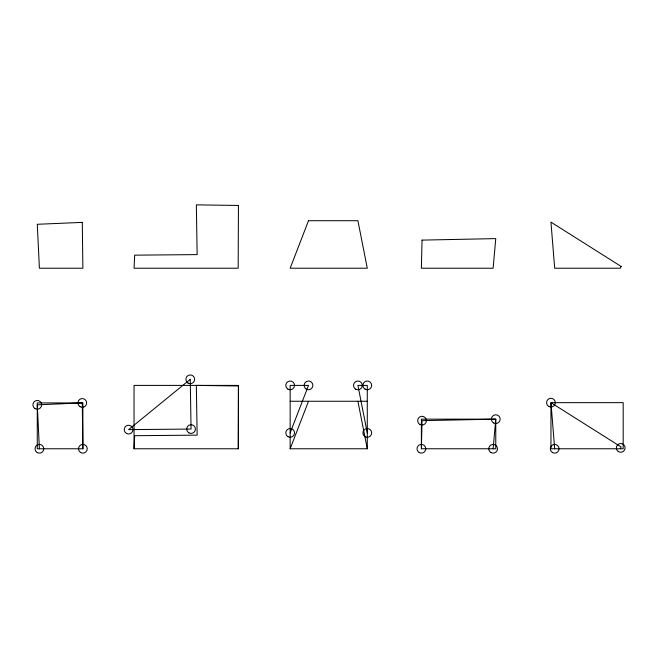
<?xml version="1.0" encoding="UTF-8"?>
<svg xmlns="http://www.w3.org/2000/svg" width="658" height="658" viewBox="0 0 658 658"><rect width="100%" height="100%" fill="white"/><g stroke="black" fill="none" stroke-linecap="round" stroke-linejoin="round"><path stroke-width="0.99" d="M238.18 448.772L238.435 385.991L196.355 385.399L197.137 435.144L134.684 435.703L134.035 448.772L238.435 448.772L238.435 385.399L134.035 385.399L134.035 448.772M421.383 448.772L422.049 420.659L495.77 419.146L495.77 448.772L421.383 448.772L421.383 419.146L495.77 419.146L493.122 448.772M290.153 432.906L308.503 385.399L290.153 385.399L290.153 448.772L367.287 448.772L367.287 385.399L357.903 385.399L367.287 432.906M290.153 448.772L308.503 401.257M620.338 448.772L621.119 446.979L550.952 402.655L550.952 448.772L623.184 448.772L623.184 402.655L550.952 402.655L554.686 448.772M290.153 401.257L367.287 401.257M82.875 448.772L37.276 448.772L37.276 402.926L82.875 402.926L82.875 448.772L82.283 402.926L37.276 404.826L39.406 448.772M357.903 401.257L367.287 448.772M238.435 205.452L238.18 268.225L134.035 268.225L134.684 255.164L197.137 254.605L196.355 204.86L238.435 205.452M422.049 240.112L421.383 268.225L493.122 268.225L495.77 238.607L422.049 240.112M308.503 220.718L290.153 268.225L367.287 268.225L357.903 220.718L308.503 220.718M621.119 266.441L620.338 268.225L554.686 268.225L550.952 222.116L621.119 266.441M190.269 379.312L128.606 429.625L191.05 429.065L190.269 379.312M82.283 222.388L37.276 224.288L39.406 268.225L82.875 268.225L82.283 222.388M365.1 436.698A4.376 4.376 0 0 0 371.663 432.906A4.376 4.376 0 0 0 365.1 429.123A4.376 4.376 0 0 0 365.1 436.698M365.1 389.182A4.376 4.376 0 0 0 371.663 385.399A4.376 4.376 0 0 0 365.1 381.607A4.376 4.376 0 0 0 365.1 389.182M355.715 389.182A4.376 4.376 0 0 0 362.27 385.399A4.376 4.376 0 0 0 355.715 381.607A4.376 4.376 0 0 0 355.715 389.182M287.965 436.698A4.376 4.376 0 0 0 294.529 432.906A4.376 4.376 0 0 0 287.965 429.123A4.376 4.376 0 0 0 287.965 436.698M306.315 389.182A4.376 4.376 0 0 0 312.879 385.399A4.376 4.376 0 0 0 306.315 381.607A4.376 4.376 0 0 0 306.315 389.182M287.965 389.182A4.376 4.376 0 0 0 294.529 385.399A4.376 4.376 0 0 0 287.965 381.607A4.376 4.376 0 0 0 287.965 389.182M188.081 383.104A4.376 4.376 0 0 0 194.645 379.312A4.376 4.376 0 0 0 188.081 375.529A4.376 4.376 0 0 0 188.081 383.104M126.418 433.408A4.376 4.376 0 0 0 132.974 429.625A4.376 4.376 0 0 0 126.418 425.833A4.376 4.376 0 0 0 126.418 433.408M188.871 432.849A4.376 4.376 0 0 0 195.426 429.065A4.376 4.376 0 0 0 188.871 425.274A4.376 4.376 0 0 0 188.871 432.849M35.088 408.618A4.376 4.376 0 0 0 41.643 404.826A4.376 4.376 0 0 0 35.088 401.043A4.376 4.376 0 0 0 35.088 408.618M80.095 406.718A4.376 4.376 0 0 0 86.659 402.926A4.376 4.376 0 0 0 80.095 399.143A4.376 4.376 0 0 0 80.095 406.718M80.687 452.556A4.376 4.376 0 0 0 87.251 448.772A4.376 4.376 0 0 0 80.687 444.981A4.376 4.376 0 0 0 80.687 452.556M37.218 452.556A4.376 4.376 0 0 0 43.782 448.772A4.376 4.376 0 0 0 37.218 444.981A4.376 4.376 0 0 0 37.218 452.556M493.582 422.93A4.376 4.376 0 0 0 500.146 419.146A4.376 4.376 0 0 0 493.582 415.363A4.376 4.376 0 0 0 493.582 422.93M490.934 452.556A4.376 4.376 0 0 0 497.497 448.772A4.376 4.376 0 0 0 490.934 444.981A4.376 4.376 0 0 0 490.934 452.556M419.204 452.556A4.376 4.376 0 0 0 425.759 448.772A4.376 4.376 0 0 0 419.204 444.981A4.376 4.376 0 0 0 419.204 452.556M419.862 424.443A4.376 4.376 0 0 0 426.417 420.659A4.376 4.376 0 0 0 419.862 416.868A4.376 4.376 0 0 0 419.862 424.443M618.273 451.495A4.376 4.376 0 0 0 625.092 448.188A4.376 4.376 0 0 0 618.816 443.944A4.376 4.376 0 0 0 618.273 451.495M552.498 452.556A4.376 4.376 0 0 0 559.053 448.772A4.376 4.376 0 0 0 552.498 444.981A4.376 4.376 0 0 0 552.498 452.556M548.764 406.447A4.376 4.376 0 0 0 555.319 402.655A4.376 4.376 0 0 0 548.764 398.871A4.376 4.376 0 0 0 548.764 406.447"/></g></svg>
